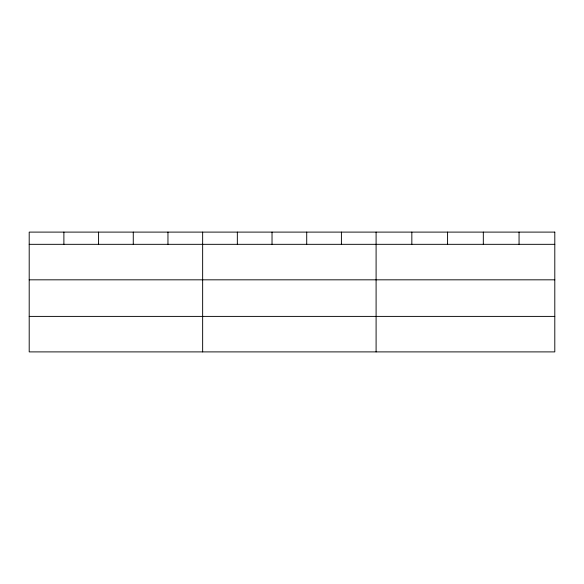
<?xml version="1.0" encoding="UTF-8"?>
<svg xmlns="http://www.w3.org/2000/svg" width="584" height="584" viewBox="0 0 584 584"><rect width="100%" height="100%" fill="white"/><g stroke="black" fill="none" stroke-linecap="round" stroke-linejoin="round"><path stroke-width="0.88" d="M29.2 244.324L554.8 244.324M29.2 279.824L554.8 279.824M29.2 316.397L554.8 316.397M519.059 232.103L519.059 244.324M483.318 232.103L483.318 244.324M447.578 232.103L447.578 244.324M411.837 232.103L411.837 244.324M376.096 232.103L376.096 351.897M341.406 232.103L341.406 244.324M306.717 232.103L306.717 244.324M272.027 232.103L272.027 244.324M237.338 232.103L237.338 244.324M202.648 232.103L202.648 351.897M167.958 232.103L167.958 244.324M133.269 232.103L133.269 244.324M98.579 232.103L98.579 244.324M63.89 232.103L63.89 244.324M554.8 232.103L29.2 232.103L29.2 351.897L554.8 351.897L554.8 232.103"/></g></svg>
